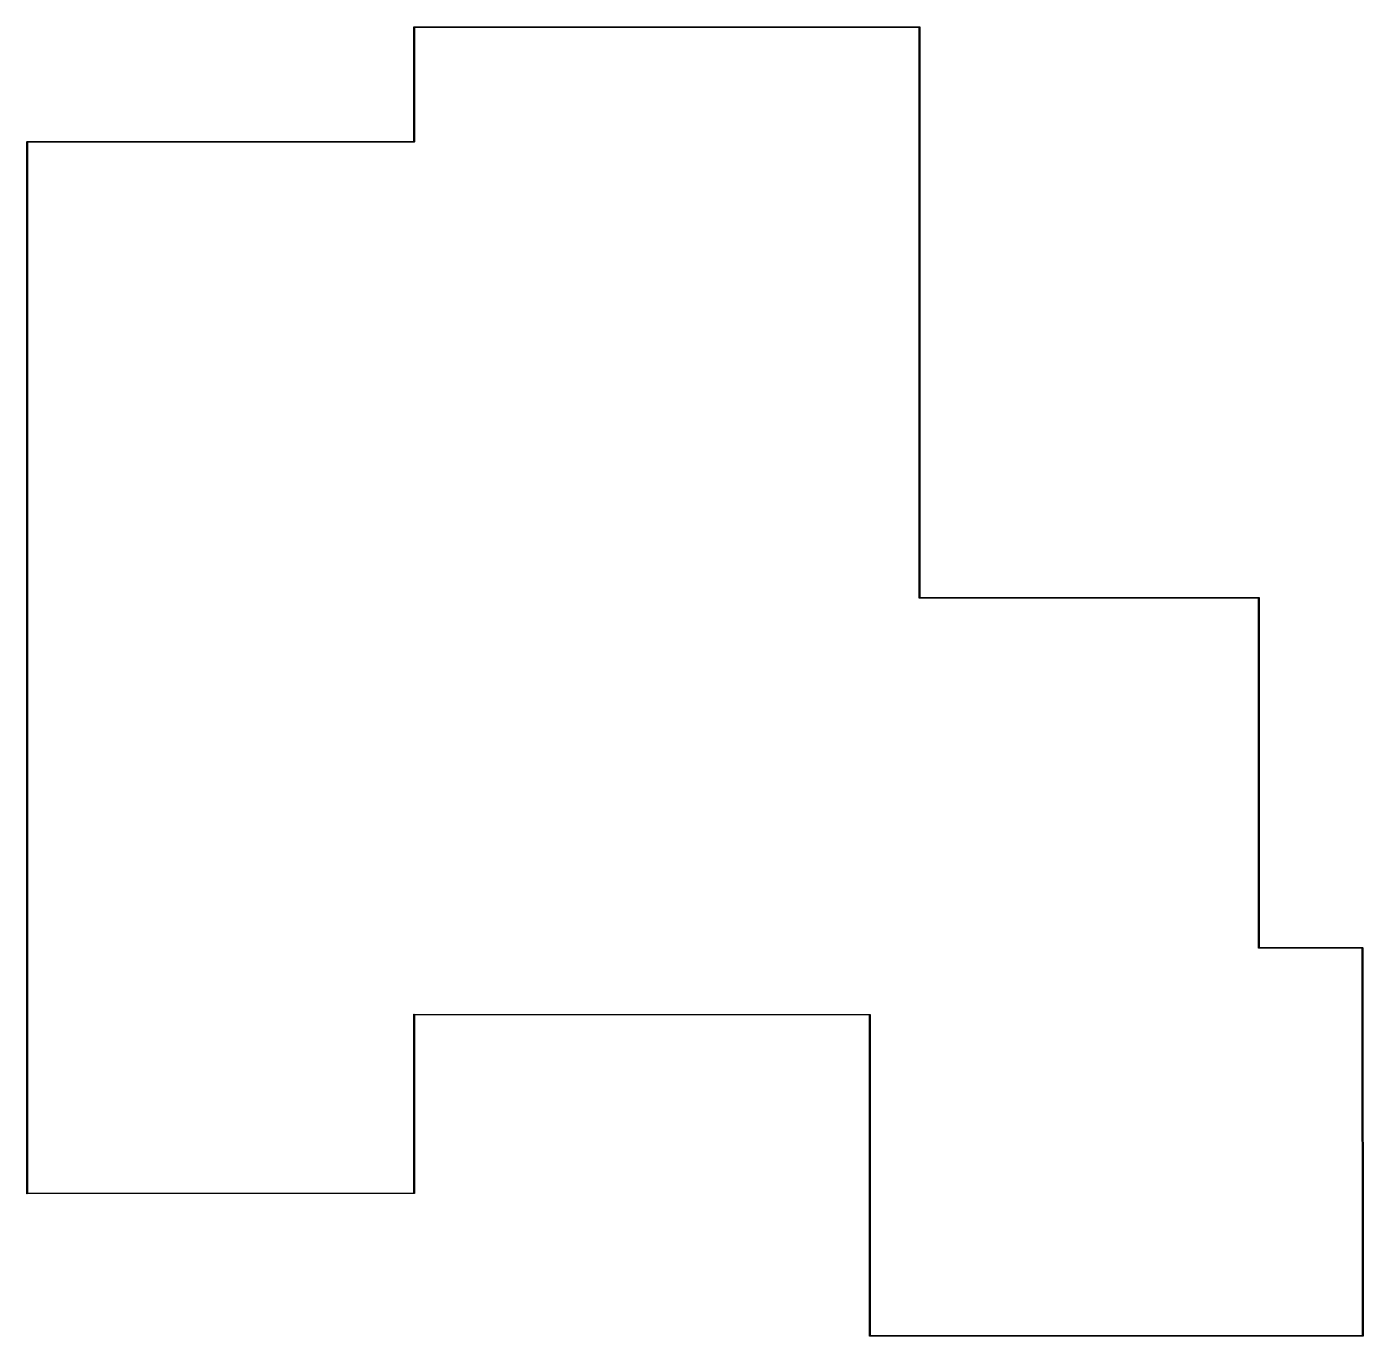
# Model space of a CAD drawing. Extents: x 152 to 255, y -130 to -29.
import ezdxf

# ---------------------------------------------------------------- set-up
doc = ezdxf.new("R2010")
doc.units = 0
doc.layers.add('BLACK', color=7, linetype='CONTINUOUS')

msp = doc.modelspace()

# ---------------------------------------------------------------- linework, layer by layer
at = {"layer": 'BLACK', "linetype": 'CONTINUOUS'}
for p, q in [((181.805014, -28.9949), (181.806917, -28.985333)), ((181.805014, -37.8199), (181.805014, -28.9949)), ((181.806917, -28.985333), (181.820447, -28.971803)), ((181.820447, -28.971803), (181.830014, -28.9699)), ((181.830014, -28.9699), (220.8, -28.9699)), ((181.855014, -29.0199), (181.855014, -37.8449)), ((220.775, -29.0199), (181.855014, -29.0199)), ((220.775, -33.975), (220.775, -29.0199)), ((220.8, -28.9699), (220.809567, -28.971803)), ((220.809567, -28.971803), (220.823097, -28.985333)), ((220.823097, -28.985333), (220.825, -28.9949)), ((220.825, -28.9949), (220.825, -33.975)), ((220.775, -73), (220.775, -33.975)), ((220.825, -33.975), (220.825, -72.9699)), ((151.965014, -106.554896), (151.975, -37.844896)), ((151.975, -37.844896), (151.976904, -37.835329)), ((151.976904, -37.835329), (151.987053, -37.825183)), ((151.987053, -37.825183), (151.990433, -37.821803)), ((151.990433, -37.821803), (151.990434, -37.821802)), ((151.990434, -37.821802), (151.990436, -37.821801)), ((151.990436, -37.821801), (151.990443, -37.821801)), ((151.990443, -37.821801), (152, -37.8199)), ((152, -37.8199), (181.805014, -37.8199)), ((152.024996, -37.8699), (152.015014, -106.5549)), ((181.830014, -37.8699), (152.024996, -37.8699)), ((181.839581, -37.867997), (181.830014, -37.8699)), ((181.853111, -37.854467), (181.839581, -37.867997)), ((181.855014, -37.8449), (181.853111, -37.854467)), ((220.776903, -73.009567), (220.775, -73)), ((220.790433, -73.023097), (220.776903, -73.009567)), ((220.809567, -73.023097), (220.790433, -73.023097)), ((220.812764, -73.0199), (220.809567, -73.023097)), ((246.955014, -73.0199), (220.812764, -73.0199)), ((220.825, -72.9699), (246.980014, -72.9699)), ((246.955014, -99.9949), (246.955014, -73.0199)), ((246.980014, -72.9699), (246.989581, -72.971803)), ((246.989581, -72.971803), (247.003111, -72.985333)), ((247.003111, -72.985333), (247.005014, -72.9949)), ((247.005014, -72.9949), (247.005014, -99.9699)), ((246.956917, -100.004467), (246.955014, -99.9949)), ((246.970447, -100.017997), (246.956917, -100.004467)), ((246.980014, -100.0199), (246.970447, -100.017997)), ((254.950021, -100.0199), (246.980014, -100.0199)), ((247.005014, -99.9699), (254.975, -99.9699)), ((254.974979, -129.8799), (254.950021, -100.0199)), ((254.975, -99.9699), (254.984526, -99.971795)), ((254.984526, -99.971795), (254.984548, -99.971795)), ((254.984548, -99.971795), (254.984553, -99.9718)), ((254.984553, -99.9718), (254.984567, -99.971803)), ((254.984567, -99.971803), (254.991318, -99.978554)), ((254.991318, -99.978554), (254.998089, -99.985314)), ((254.998089, -99.985314), (254.998091, -99.985327)), ((254.998091, -99.985327), (254.998097, -99.985333)), ((254.998097, -99.985333), (254.998097, -99.985352)), ((254.998097, -99.985352), (255, -99.994879)), ((255, -99.994879), (255.025, -129.904879)), ((181.805014, -105.1249), (181.806917, -105.115333)), ((181.806917, -105.115333), (181.80692, -105.115329)), ((181.80692, -105.115329), (181.806921, -105.115323)), ((181.806921, -105.115323), (181.813689, -105.108561)), ((181.813689, -105.108561), (181.820447, -105.101803)), ((181.820447, -105.101803), (181.820453, -105.101803)), ((181.820453, -105.101803), (181.820457, -105.101799)), ((181.820457, -105.101799), (181.830025, -105.0999)), ((181.830025, -105.0999), (216.980024, -105.115)), ((216.980024, -105.115), (216.989571, -105.116903)), ((216.989571, -105.116903), (216.989581, -105.116903)), ((216.989581, -105.116903), (216.989583, -105.116905)), ((216.989583, -105.116905), (216.989591, -105.116907)), ((216.989591, -105.116907), (216.996353, -105.123675)), ((181.805014, -118.879908), (181.805014, -105.1249)), ((216.955014, -105.164989), (181.855014, -105.14991)), ((181.855014, -105.14991), (181.855014, -118.9049)), ((216.955014, -129.9049), (216.955014, -105.164989)), ((216.996353, -105.123675), (217.003111, -105.130433)), ((217.003111, -105.130433), (217.003112, -105.13044)), ((217.003112, -105.13044), (217.003115, -105.130443)), ((217.003115, -105.130443), (217.003114, -105.130453)), ((217.003114, -105.130453), (217.005014, -105.14)), ((217.005014, -105.14), (217.005014, -129.8799)), ((151.965014, -106.554898), (151.965014, -106.554896)), ((151.965014, -106.5549), (151.965014, -106.554898)), ((151.965014, -118.9149), (151.965014, -106.5549)), ((152.015014, -106.5549), (152.015014, -118.889891)), ((151.966917, -118.924467), (151.965014, -118.9149)), ((151.966919, -118.924469), (151.966917, -118.924467)), ((151.96692, -118.924475), (151.966919, -118.924469)), ((151.973687, -118.931237), (151.96692, -118.924475)), ((151.980447, -118.937997), (151.973687, -118.931237)), ((151.980452, -118.937997), (151.980447, -118.937997)), ((151.980455, -118.938), (151.980452, -118.937997)), ((151.990022, -118.9399), (151.980455, -118.938)), ((181.830023, -118.9299), (151.990022, -118.9399)), ((152.015014, -118.889891), (181.805014, -118.879908)), ((181.839574, -118.927997), (181.830023, -118.9299)), ((181.839581, -118.927997), (181.839574, -118.927997)), ((181.839582, -118.927995), (181.839581, -118.927997)), ((181.839589, -118.927994), (181.839582, -118.927995)), ((181.847103, -118.920474), (181.839589, -118.927994)), ((181.853111, -118.914467), (181.847103, -118.920474)), ((181.853115, -118.914459), (181.853111, -118.914462)), ((181.853111, -118.914462), (181.853111, -118.914467)), ((181.855014, -118.9049), (181.853114, -118.914446)), ((181.853114, -118.914446), (181.853115, -118.914459)), ((216.956917, -129.914467), (216.955014, -129.9049)), ((216.970447, -129.927997), (216.956917, -129.914467)), ((216.980014, -129.9299), (216.970447, -129.927997)), ((255, -129.9299), (216.980014, -129.9299)), ((217.005014, -129.8799), (254.974979, -129.8799)), ((255.009567, -129.927997), (255, -129.9299)), ((255.009574, -129.927989), (255.009567, -129.927997)), ((255.009586, -129.927989), (255.009574, -129.927989)), ((255.016051, -129.921512), (255.009586, -129.927989)), ((255.023097, -129.914467), (255.016051, -129.921512)), ((255.023105, -129.914447), (255.023097, -129.914455)), ((255.023097, -129.914455), (255.023097, -129.914467)), ((255.025, -129.904879), (255.023105, -129.914447))]:
    msp.add_line(p, q, dxfattribs=at)

doc.saveas('drawing.dxf')
